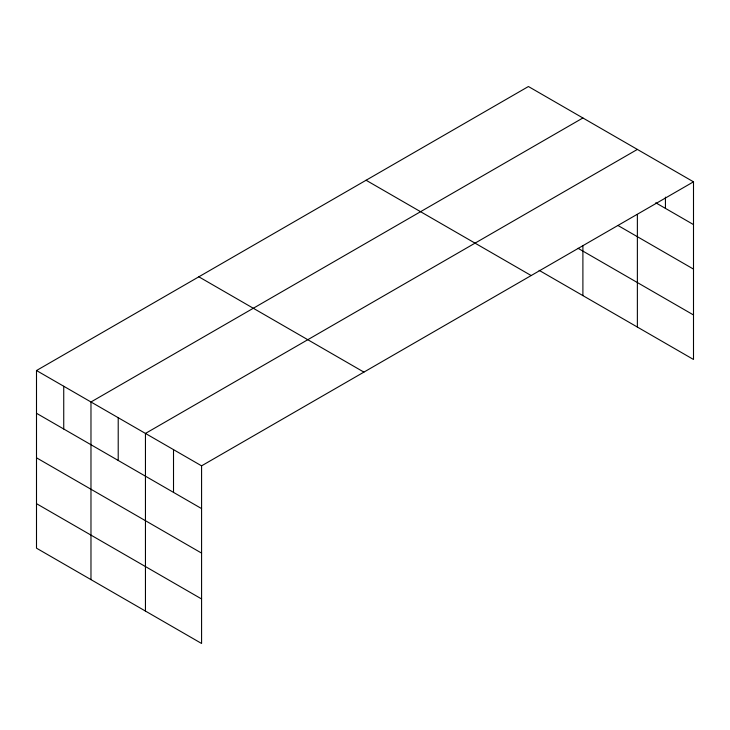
<?xml version="1.0" encoding="UTF-8"?>
<svg xmlns="http://www.w3.org/2000/svg" width="730" height="730" viewBox="0 0 730 730"><rect width="100%" height="100%" fill="white"/><g stroke="black" fill="none" stroke-linecap="round" stroke-linejoin="round"><path stroke-width="1.09" d="M693.5 181.825L201.58 465.84L201.58 643.477L36.5 548.175L36.5 370.53L528.42 86.523L693.5 181.825L693.5 359.47L539.123 270.337M582.896 117.977L90.976 401.984L90.976 579.62M637.372 149.422L145.453 433.438L145.453 611.074M655.759 202.794L693.5 224.584M617.918 225.46L693.5 269.096M578.032 248.291L693.5 314.959M366.086 180.246L531.166 275.548M198.834 276.807L363.914 372.118M36.5 370.53L201.58 465.84M36.5 413.28L201.58 508.591M36.5 457.801L201.58 553.103M36.5 503.663L201.58 598.965M665.441 197.127L665.441 208.379M637.372 214.438L637.372 327.067M582.896 245.645L582.896 295.613M173.512 449.634L173.512 492.385M118.214 417.706L118.214 460.457M63.738 386.261L63.738 429.012"/></g></svg>
